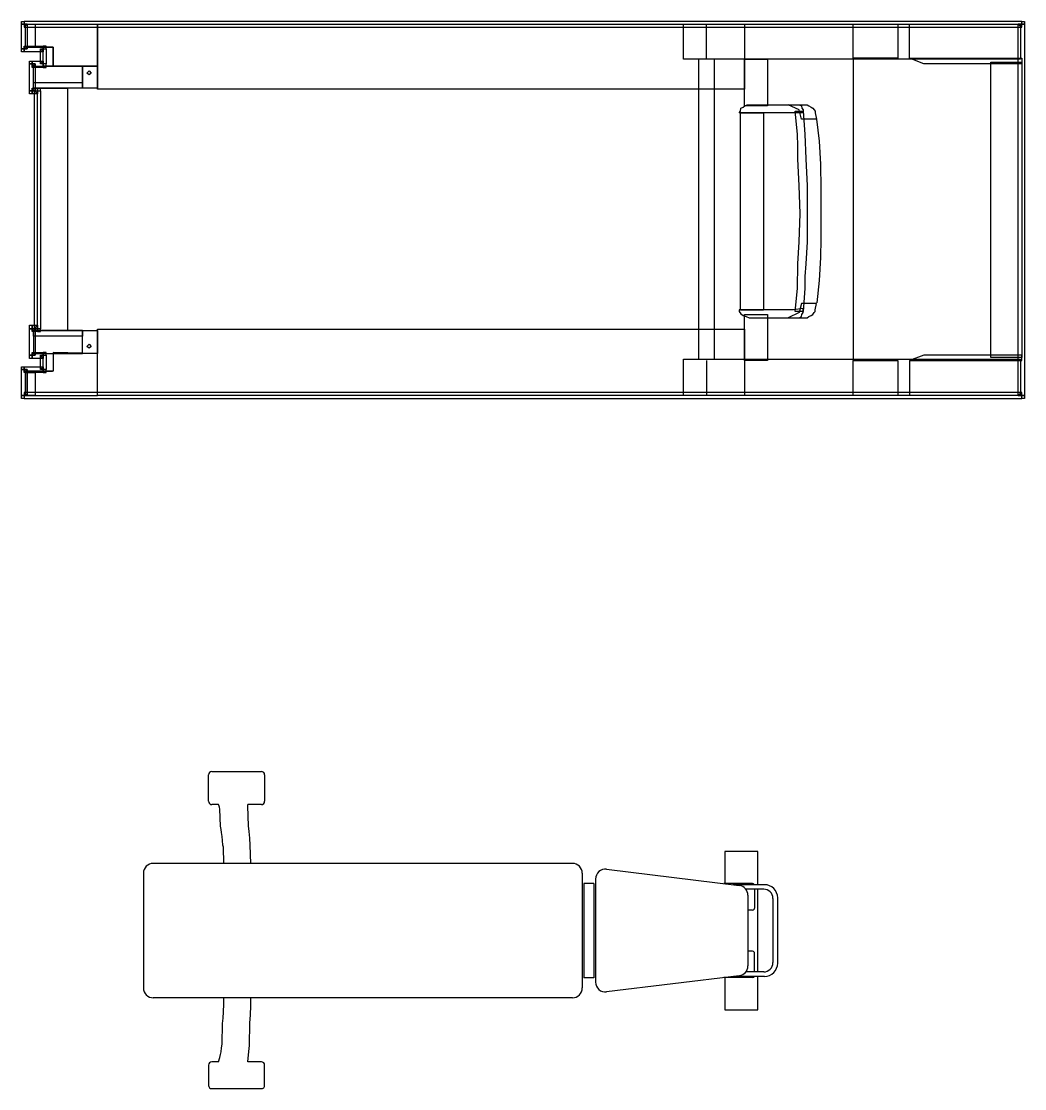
# Model space of a CAD drawing. Header units: centimetres. Extents: x 0 to 1084401, y -139216 to 99734.
# Drawn here: x 909488.7 to 909680.5, y 10422.6 to 10626.7 of the extents above; entities that cross this region are included whole.
import ezdxf

# ---------------------------------------------------------------- set-up
doc = ezdxf.new("R2010")
doc.units = ezdxf.units.CM
doc.header["$LTSCALE"] = 4
doc.layers.add('0.2', color=2, linetype='Continuous')

msp = doc.modelspace()

# ---------------------------------------------------------------- linework, layer by layer
at = {"layer": '0.2'}
for p, q in [((909488.665, 10626.146), (909488.665, 10626.696)), ((909488.665, 10626.696), (909489.216, 10626.696)), ((909489.766, 10626.146), (909488.665, 10626.146)), ((909488.665, 10626.146), (909489.766, 10626.146)), ((909488.665, 10621.414), (909488.665, 10626.146)), ((909489.216, 10626.696), (909489.216, 10625.596)), ((909489.216, 10626.696), (909489.216, 10625.596)), ((909581.005, 10626.696), (909489.216, 10626.696)), ((909489.216, 10625.596), (909489.766, 10626.146)), ((909489.436, 10621.744), (909489.436, 10626.146)), ((909489.436, 10626.146), (909503.193, 10626.146)), ((909489.436, 10621.744), (909489.436, 10626.146)), ((909489.436, 10626.146), (909503.193, 10626.146)), ((909489.436, 10626.146), (909491.307, 10626.146)), ((909489.436, 10621.744), (909489.436, 10626.146)), ((909489.436, 10626.146), (909491.307, 10626.146)), ((909489.436, 10621.744), (909489.436, 10626.146)), ((909489.766, 10626.146), (909489.766, 10621.414)), ((909491.307, 10626.146), (909491.307, 10621.744)), ((909491.307, 10626.146), (909491.307, 10621.744)), ((909503.193, 10626.146), (909503.193, 10618.112)), ((909503.193, 10626.146), (909503.193, 10618.112)), ((909503.193, 10626.146), (909626.9, 10626.146)), ((909503.193, 10613.709), (909503.193, 10626.146)), ((909503.193, 10626.146), (909626.9, 10626.146)), ((909503.193, 10613.709), (909503.193, 10626.146)), ((909679.928, 10626.696), (909581.005, 10626.696)), ((909615.233, 10626.146), (909679.708, 10626.146)), ((909615.233, 10619.432), (909615.233, 10626.146)), ((909615.233, 10626.146), (909679.708, 10626.146)), ((909615.233, 10619.432), (909615.233, 10626.146)), ((909619.636, 10619.432), (909619.636, 10626.146)), ((909626.9, 10626.146), (909626.9, 10613.709)), ((909626.9, 10626.146), (909626.9, 10613.709)), ((909647.701, 10626.146), (909656.265, 10626.146)), ((909647.701, 10619.653), (909647.701, 10626.146)), ((909647.701, 10626.146), (909656.265, 10626.146)), ((909647.701, 10619.653), (909647.701, 10626.146)), ((909656.265, 10626.146), (909656.265, 10619.653)), ((909656.265, 10626.146), (909656.265, 10619.653)), ((909658.467, 10619.653), (909658.467, 10626.146)), ((909679.268, 10626.146), (909680.478, 10626.146)), ((909679.268, 10555.146), (909679.268, 10626.146)), ((909680.478, 10626.146), (909679.268, 10626.146)), ((909679.268, 10626.146), (909679.928, 10625.596)), ((909679.708, 10626.146), (909679.708, 10619.432)), ((909679.708, 10626.146), (909679.708, 10619.432)), ((909679.928, 10626.696), (909680.478, 10626.696)), ((909679.928, 10625.596), (909679.928, 10626.696)), ((909679.928, 10625.596), (909679.928, 10626.696)), ((909680.478, 10626.696), (909680.478, 10626.146)), ((909680.478, 10626.146), (909680.478, 10555.146)), ((909489.216, 10625.596), (909581.005, 10625.596)), ((909581.005, 10625.596), (909679.928, 10625.596)), ((909489.216, 10621.964), (909492.848, 10621.964)), ((909489.216, 10620.863), (909489.216, 10621.964)), ((909489.766, 10621.414), (909489.216, 10621.964)), ((909489.216, 10621.964), (909489.216, 10620.863)), ((909494.719, 10621.744), (909489.436, 10621.744)), ((909494.719, 10621.744), (909489.436, 10621.744)), ((909489.436, 10621.744), (909494.609, 10621.744)), ((909491.307, 10621.744), (909489.436, 10621.744)), ((909491.307, 10621.744), (909489.436, 10621.744)), ((909492.848, 10621.964), (909492.848, 10620.863)), ((909493.398, 10621.964), (909492.848, 10621.964)), ((909492.848, 10621.964), (909492.848, 10620.863)), ((909492.848, 10621.744), (909494.719, 10621.744)), ((909492.848, 10618.112), (909492.848, 10621.744)), ((909492.848, 10621.744), (909494.719, 10621.744)), ((909492.848, 10618.112), (909492.848, 10621.744)), ((909493.398, 10621.414), (909493.398, 10621.964)), ((909494.719, 10618.112), (909494.719, 10621.744)), ((909494.719, 10618.112), (909494.719, 10621.744)), ((909494.719, 10621.744), (909494.719, 10618.112)), ((909494.719, 10621.744), (909494.719, 10618.112)), ((909488.665, 10620.863), (909488.665, 10621.414)), ((909488.665, 10621.414), (909489.766, 10621.414)), ((909489.766, 10621.414), (909488.665, 10621.414)), ((909489.216, 10620.863), (909488.665, 10620.863)), ((909492.848, 10620.863), (909489.216, 10620.863)), ((909492.297, 10621.414), (909493.398, 10621.414)), ((909492.297, 10618.552), (909492.297, 10621.414)), ((909492.848, 10620.863), (909492.297, 10621.414)), ((909492.297, 10621.414), (909493.398, 10621.414)), ((909493.398, 10621.414), (909493.398, 10618.552)), ((909647.701, 10619.653), (909647.701, 10561.86)), ((909656.265, 10619.653), (909647.701, 10619.653)), ((909656.265, 10619.653), (909647.701, 10619.653)), ((909658.467, 10619.653), (909679.928, 10619.653)), ((909661.218, 10618.552), (909658.467, 10619.653)), ((909658.467, 10619.653), (909679.928, 10619.653)), ((909661.218, 10618.552), (909658.467, 10619.653)), ((909679.928, 10619.653), (909679.928, 10618.552)), ((909679.928, 10619.653), (909679.928, 10618.552)), ((909490.206, 10618.552), (909490.206, 10619.102)), ((909490.206, 10619.102), (909490.756, 10619.102)), ((909490.206, 10618.552), (909491.307, 10618.552)), ((909490.206, 10613.379), (909490.206, 10618.552)), ((909491.307, 10618.552), (909490.206, 10618.552)), ((909490.756, 10619.102), (909492.848, 10619.102)), ((909490.756, 10617.892), (909490.756, 10619.102)), ((909490.756, 10619.102), (909490.756, 10617.892)), ((909490.756, 10617.892), (909491.307, 10618.552)), ((909492.848, 10617.892), (909490.756, 10617.892)), ((909490.977, 10618.112), (909500.332, 10618.112)), ((909490.977, 10613.929), (909490.977, 10618.112)), ((909490.977, 10618.112), (909500.332, 10618.112)), ((909490.977, 10613.929), (909490.977, 10618.112)), ((909491.307, 10618.552), (909491.307, 10613.379)), ((909492.297, 10618.552), (909492.848, 10619.102)), ((909493.398, 10618.552), (909492.297, 10618.552)), ((909493.398, 10618.552), (909492.297, 10618.552)), ((909492.848, 10619.102), (909492.848, 10617.892)), ((909492.848, 10619.102), (909492.848, 10617.892)), ((909494.719, 10618.112), (909492.848, 10618.112)), ((909494.719, 10618.112), (909492.848, 10618.112)), ((909492.848, 10617.892), (909493.398, 10617.892)), ((909493.398, 10617.892), (909493.398, 10618.552)), ((909503.193, 10618.112), (909494.719, 10618.112)), ((909503.193, 10618.112), (909494.719, 10618.112)), ((909500.332, 10618.112), (909500.332, 10613.929)), ((909500.332, 10618.112), (909500.332, 10613.929)), ((909500.332, 10618.112), (909503.193, 10618.112)), ((909500.332, 10613.929), (909500.332, 10618.112)), ((909500.332, 10618.112), (909503.193, 10618.112)), ((909500.332, 10613.929), (909500.332, 10618.112)), ((909503.193, 10618.112), (909503.193, 10613.929)), ((909503.193, 10618.112), (909503.193, 10613.929)), ((909679.708, 10619.432), (909615.233, 10619.432)), ((909679.708, 10619.432), (909615.233, 10619.432)), ((909621.176, 10619.432), (909618.095, 10619.432)), ((909618.095, 10619.432), (909618.095, 10562.08)), ((909621.176, 10619.432), (909618.095, 10619.432)), ((909618.095, 10619.432), (909618.095, 10562.08)), ((909621.176, 10562.08), (909621.176, 10619.432)), ((909621.176, 10562.08), (909621.176, 10619.432)), ((909626.9, 10619.432), (909631.302, 10619.432)), ((909626.9, 10610.518), (909626.9, 10619.432)), ((909626.9, 10619.432), (909631.302, 10619.432)), ((909626.9, 10610.518), (909626.9, 10619.432)), ((909631.302, 10619.432), (909631.302, 10610.518)), ((909631.302, 10619.432), (909631.302, 10610.518)), ((909679.928, 10618.552), (909661.218, 10618.552)), ((909679.928, 10618.552), (909661.218, 10618.552)), ((909673.985, 10618.882), (909679.928, 10618.882)), ((909673.985, 10562.41), (909673.985, 10618.882)), ((909673.985, 10618.882), (909679.928, 10618.882)), ((909673.985, 10562.41), (909673.985, 10618.882)), ((909679.928, 10618.882), (909679.928, 10562.41)), ((909679.928, 10618.882), (909679.928, 10562.41)), ((909501.212, 10616.791), (909501.652, 10617.231)), ((909501.212, 10616.791), (909501.652, 10617.231)), ((909501.652, 10616.461), (909501.212, 10616.791)), ((909501.652, 10616.461), (909501.212, 10616.791)), ((909501.652, 10617.231), (909501.982, 10616.791)), ((909501.652, 10617.231), (909501.982, 10616.791)), ((909501.982, 10616.791), (909501.652, 10616.461)), ((909501.982, 10616.791), (909501.652, 10616.461)), ((909490.756, 10613.929), (909491.747, 10613.929)), ((909490.756, 10612.829), (909490.756, 10613.929)), ((909491.307, 10613.379), (909490.756, 10613.929)), ((909490.756, 10613.929), (909490.756, 10612.829)), ((909490.977, 10615.03), (909500.332, 10615.03)), ((909490.977, 10613.929), (909490.977, 10615.03)), ((909490.977, 10615.03), (909500.332, 10615.03)), ((909490.977, 10613.929), (909490.977, 10615.03)), ((909500.332, 10613.929), (909490.977, 10613.929)), ((909500.332, 10613.929), (909490.977, 10613.929)), ((909500.332, 10613.929), (909490.977, 10613.929)), ((909500.332, 10613.929), (909490.977, 10613.929)), ((909491.747, 10613.929), (909497.47, 10613.929)), ((909491.747, 10567.583), (909491.747, 10613.929)), ((909491.747, 10613.929), (909491.747, 10612.829)), ((909492.297, 10613.929), (909491.747, 10613.929)), ((909491.747, 10613.929), (909491.747, 10612.829)), ((909492.297, 10613.379), (909492.297, 10613.929)), ((909497.47, 10613.929), (909497.47, 10567.583)), ((909500.332, 10615.03), (909500.332, 10613.929)), ((909500.332, 10615.03), (909500.332, 10613.929)), ((909503.193, 10613.929), (909500.332, 10613.929)), ((909503.193, 10613.929), (909500.332, 10613.929)), ((909626.9, 10613.709), (909503.193, 10613.709)), ((909626.9, 10613.709), (909503.193, 10613.709)), ((909491.307, 10613.379), (909490.206, 10613.379)), ((909490.206, 10612.829), (909490.206, 10613.379)), ((909490.206, 10613.379), (909491.307, 10613.379)), ((909490.756, 10612.829), (909490.206, 10612.829)), ((909491.747, 10612.829), (909490.756, 10612.829)), ((909491.197, 10613.379), (909492.297, 10613.379)), ((909491.197, 10567.913), (909491.197, 10613.379)), ((909491.747, 10612.829), (909491.197, 10613.379)), ((909491.197, 10613.379), (909492.297, 10613.379)), ((909492.297, 10613.379), (909492.297, 10567.913)), ((909625.909, 10609.197), (909626.129, 10609.527)), ((909625.909, 10609.197), (909626.129, 10609.527)), ((909626.129, 10609.527), (909626.239, 10610.077)), ((909626.129, 10609.527), (909626.239, 10610.077)), ((909626.239, 10610.077), (909626.679, 10610.298)), ((909626.239, 10610.077), (909626.679, 10610.298)), ((909626.679, 10610.298), (909627.01, 10610.518)), ((909626.679, 10610.298), (909627.01, 10610.518)), ((909631.302, 10610.518), (909626.9, 10610.518)), ((909631.302, 10610.518), (909626.9, 10610.518)), ((909627.01, 10610.518), (909627.45, 10610.738)), ((909627.01, 10610.518), (909627.45, 10610.738)), ((909627.45, 10610.738), (909627.78, 10610.738)), ((909627.45, 10610.738), (909627.78, 10610.738)), ((909627.78, 10610.738), (909637.135, 10610.738)), ((909627.78, 10610.738), (909637.135, 10610.738)), ((909635.264, 10610.738), (909638.896, 10610.738)), ((909637.355, 10609.747), (909635.264, 10610.738)), ((909635.264, 10610.738), (909638.896, 10610.738)), ((909637.355, 10609.747), (909635.264, 10610.738)), ((909637.025, 10605.125), (909636.585, 10609.527)), ((909636.585, 10609.527), (909638.126, 10609.527)), ((909637.025, 10605.125), (909636.585, 10609.527)), ((909636.585, 10609.527), (909638.126, 10609.527)), ((909637.135, 10610.738), (909637.355, 10610.738)), ((909637.135, 10610.738), (909637.355, 10610.738)), ((909637.355, 10610.738), (909637.795, 10610.518)), ((909637.355, 10610.738), (909637.795, 10610.518)), ((909637.795, 10607.986), (909637.355, 10609.747)), ((909637.795, 10607.986), (909637.355, 10609.747)), ((909637.795, 10610.518), (909637.905, 10610.077)), ((909637.795, 10610.518), (909637.905, 10610.077)), ((909637.905, 10610.077), (909638.126, 10609.747)), ((909637.905, 10610.077), (909638.126, 10609.747)), ((909638.126, 10609.747), (909638.126, 10609.307)), ((909638.126, 10609.747), (909638.126, 10609.307)), ((909638.126, 10609.527), (909638.456, 10605.125)), ((909638.126, 10609.527), (909638.456, 10605.125)), ((909638.896, 10610.738), (909639.226, 10610.518)), ((909638.896, 10610.738), (909639.226, 10610.518)), ((909639.226, 10610.518), (909639.666, 10610.298)), ((909639.226, 10610.518), (909639.666, 10610.298)), ((909639.666, 10610.298), (909639.997, 10610.077)), ((909639.666, 10610.298), (909639.997, 10610.077)), ((909639.997, 10610.077), (909640.217, 10609.747)), ((909639.997, 10610.077), (909640.217, 10609.747)), ((909640.217, 10609.747), (909640.437, 10609.527)), ((909640.217, 10609.747), (909640.437, 10609.527)), ((909640.437, 10609.527), (909640.437, 10609.197)), ((909640.437, 10609.527), (909640.437, 10609.197)), ((909636.255, 10609.197), (909625.909, 10609.197)), ((909636.255, 10609.197), (909625.909, 10609.197)), ((909626.129, 10609.197), (909630.531, 10609.197)), ((909626.129, 10571.435), (909626.129, 10609.197)), ((909626.129, 10609.197), (909630.531, 10609.197)), ((909626.129, 10571.435), (909626.129, 10609.197)), ((909630.531, 10609.197), (909630.531, 10571.435)), ((909630.531, 10609.197), (909630.531, 10571.435)), ((909638.126, 10609.197), (909636.255, 10609.197)), ((909638.126, 10609.197), (909636.255, 10609.197)), ((909640.657, 10607.986), (909637.795, 10607.986)), ((909640.657, 10607.986), (909637.795, 10607.986)), ((909638.126, 10609.307), (909638.126, 10609.197)), ((909638.126, 10609.307), (909638.126, 10609.197)), ((909640.437, 10609.197), (909640.657, 10607.986)), ((909640.437, 10609.197), (909640.657, 10607.986)), ((909640.657, 10607.986), (909641.207, 10603.804)), ((909637.135, 10602.814), (909637.025, 10605.125)), ((909637.135, 10602.814), (909637.025, 10605.125)), ((909638.456, 10605.125), (909638.676, 10600.392)), ((909638.456, 10605.125), (909638.676, 10600.392)), ((909641.207, 10603.804), (909641.427, 10599.402)), ((909637.135, 10600.392), (909637.135, 10602.814)), ((909637.135, 10600.392), (909637.135, 10602.814)), ((909637.355, 10595.219), (909637.135, 10600.392)), ((909637.355, 10595.219), (909637.135, 10600.392)), ((909638.676, 10600.392), (909638.896, 10595.219)), ((909638.676, 10600.392), (909638.896, 10595.219)), ((909641.427, 10599.402), (909641.537, 10594.669)), ((909637.575, 10589.937), (909637.355, 10595.219)), ((909637.575, 10589.937), (909637.355, 10595.219)), ((909638.896, 10595.219), (909638.896, 10589.937)), ((909638.896, 10595.219), (909638.896, 10589.937)), ((909641.537, 10594.669), (909641.537, 10589.937)), ((909637.355, 10584.544), (909637.575, 10589.937)), ((909637.355, 10584.544), (909637.575, 10589.937)), ((909638.896, 10589.937), (909638.896, 10584.544)), ((909638.896, 10589.937), (909638.896, 10584.544)), ((909641.537, 10589.937), (909641.537, 10585.094)), ((909641.537, 10585.094), (909641.427, 10581.56)), ((909637.135, 10580.35), (909637.355, 10584.544)), ((909637.135, 10580.35), (909637.355, 10584.544)), ((909638.896, 10584.544), (909638.676, 10580.35)), ((909638.896, 10584.544), (909638.676, 10580.35)), ((909641.427, 10581.56), (909641.207, 10577.158)), ((909637.025, 10575.617), (909637.135, 10580.35)), ((909637.025, 10575.617), (909637.135, 10580.35)), ((909638.676, 10580.35), (909638.456, 10577.928)), ((909638.676, 10580.35), (909638.456, 10577.928)), ((909638.456, 10577.928), (909638.456, 10575.617)), ((909638.456, 10577.928), (909638.456, 10575.617)), ((909641.207, 10577.158), (909640.767, 10572.866)), ((909636.585, 10571.215), (909637.025, 10575.617)), ((909636.585, 10571.215), (909637.025, 10575.617)), ((909638.456, 10575.617), (909638.126, 10571.215)), ((909638.456, 10575.617), (909638.126, 10571.215)), ((909637.795, 10572.755), (909637.355, 10570.995)), ((909637.795, 10572.755), (909637.355, 10570.995)), ((909640.657, 10572.755), (909637.795, 10572.755)), ((909640.657, 10572.755), (909637.795, 10572.755)), ((909640.437, 10571.545), (909640.657, 10572.755)), ((909640.437, 10571.545), (909640.657, 10572.755)), ((909636.255, 10571.545), (909625.909, 10571.545)), ((909625.909, 10571.545), (909625.909, 10571.215)), ((909636.255, 10571.545), (909625.909, 10571.545)), ((909625.909, 10571.545), (909625.909, 10571.215)), ((909625.909, 10571.215), (909626.239, 10570.774)), ((909625.909, 10571.215), (909626.239, 10570.774)), ((909630.531, 10571.435), (909626.129, 10571.435)), ((909630.531, 10571.435), (909626.129, 10571.435)), ((909626.239, 10570.774), (909626.679, 10570.444)), ((909626.239, 10570.774), (909626.679, 10570.444)), ((909626.9, 10570.664), (909631.302, 10570.664)), ((909626.9, 10561.86), (909626.9, 10570.664)), ((909626.9, 10570.664), (909631.302, 10570.664)), ((909626.9, 10561.86), (909626.9, 10570.664)), ((909631.302, 10570.664), (909631.302, 10561.86)), ((909631.302, 10570.664), (909631.302, 10561.86)), ((909637.355, 10570.995), (909635.264, 10570.004)), ((909637.355, 10570.995), (909635.264, 10570.004)), ((909638.126, 10571.765), (909636.255, 10571.545)), ((909638.126, 10571.765), (909636.255, 10571.545)), ((909638.126, 10571.215), (909636.585, 10571.215)), ((909638.126, 10571.215), (909636.585, 10571.215)), ((909637.795, 10570.224), (909637.905, 10570.664)), ((909637.795, 10570.224), (909637.905, 10570.664)), ((909637.905, 10570.664), (909638.126, 10570.995)), ((909637.905, 10570.664), (909638.126, 10570.995)), ((909638.126, 10571.435), (909638.126, 10571.765)), ((909638.126, 10571.435), (909638.126, 10571.765)), ((909638.126, 10570.995), (909638.126, 10571.435)), ((909638.126, 10570.995), (909638.126, 10571.435)), ((909639.666, 10570.444), (909639.997, 10570.664)), ((909639.666, 10570.444), (909639.997, 10570.664)), ((909639.997, 10570.664), (909640.217, 10570.995)), ((909639.997, 10570.664), (909640.217, 10570.995)), ((909640.217, 10570.995), (909640.437, 10571.215)), ((909640.217, 10570.995), (909640.437, 10571.215)), ((909640.437, 10571.215), (909640.437, 10571.545)), ((909640.437, 10571.215), (909640.437, 10571.545)), ((909490.206, 10567.913), (909490.206, 10568.573)), ((909490.206, 10568.573), (909490.756, 10568.573)), ((909490.756, 10568.573), (909491.747, 10568.573)), ((909490.756, 10567.363), (909490.756, 10568.573)), ((909490.756, 10568.573), (909490.756, 10567.363)), ((909491.197, 10567.913), (909491.747, 10568.573)), ((909491.747, 10568.573), (909491.747, 10567.363)), ((909491.747, 10568.573), (909491.747, 10567.363)), ((909626.679, 10570.444), (909627.23, 10570.224)), ((909626.679, 10570.444), (909627.23, 10570.224)), ((909627.23, 10570.224), (909627.78, 10570.004)), ((909627.23, 10570.224), (909627.78, 10570.004)), ((909627.78, 10570.004), (909637.135, 10570.004)), ((909627.78, 10570.004), (909637.135, 10570.004)), ((909635.264, 10570.004), (909638.896, 10570.004)), ((909635.264, 10570.004), (909638.896, 10570.004)), ((909637.135, 10570.004), (909637.355, 10570.004)), ((909637.135, 10570.004), (909637.355, 10570.004)), ((909637.355, 10570.004), (909637.795, 10570.224)), ((909637.355, 10570.004), (909637.795, 10570.224)), ((909638.896, 10570.004), (909639.226, 10570.224)), ((909638.896, 10570.004), (909639.226, 10570.224)), ((909639.226, 10570.224), (909639.666, 10570.444)), ((909639.226, 10570.224), (909639.666, 10570.444)), ((909491.307, 10567.913), (909490.206, 10567.913)), ((909490.206, 10567.913), (909491.307, 10567.913)), ((909490.206, 10562.85), (909490.206, 10567.913)), ((909490.756, 10567.363), (909491.307, 10567.913)), ((909491.747, 10567.363), (909490.756, 10567.363)), ((909500.332, 10567.583), (909490.977, 10567.583)), ((909490.977, 10567.583), (909490.977, 10563.18)), ((909500.332, 10567.583), (909490.977, 10567.583)), ((909490.977, 10567.583), (909490.977, 10563.18)), ((909490.977, 10567.583), (909500.332, 10567.583)), ((909490.977, 10566.482), (909490.977, 10567.583)), ((909490.977, 10567.583), (909500.332, 10567.583)), ((909490.977, 10566.482), (909490.977, 10567.583)), ((909492.297, 10567.913), (909491.197, 10567.913)), ((909492.297, 10567.913), (909491.197, 10567.913)), ((909491.307, 10567.913), (909491.307, 10562.85)), ((909497.47, 10567.583), (909491.747, 10567.583)), ((909491.747, 10567.363), (909492.297, 10567.363)), ((909492.297, 10567.363), (909492.297, 10567.913)), ((909500.332, 10563.18), (909500.332, 10567.583)), ((909500.332, 10563.18), (909500.332, 10567.583)), ((909500.332, 10567.583), (909500.332, 10566.482)), ((909500.332, 10567.583), (909500.332, 10566.482)), ((909500.332, 10567.583), (909503.193, 10567.583)), ((909500.332, 10563.18), (909500.332, 10567.583)), ((909500.332, 10567.583), (909503.193, 10567.583)), ((909500.332, 10563.18), (909500.332, 10567.583)), ((909503.193, 10567.803), (909626.9, 10567.803)), ((909503.193, 10555.146), (909503.193, 10567.803)), ((909503.193, 10567.803), (909626.9, 10567.803)), ((909503.193, 10555.146), (909503.193, 10567.803)), ((909503.193, 10567.583), (909503.193, 10563.18)), ((909503.193, 10567.583), (909503.193, 10563.18)), ((909626.9, 10567.803), (909626.9, 10555.146)), ((909626.9, 10567.803), (909626.9, 10555.146)), ((909500.332, 10566.482), (909490.977, 10566.482)), ((909500.332, 10566.482), (909490.977, 10566.482)), ((909501.212, 10564.501), (909501.652, 10564.941)), ((909501.212, 10564.501), (909501.652, 10564.941)), ((909501.652, 10564.171), (909501.212, 10564.501)), ((909501.652, 10564.171), (909501.212, 10564.501)), ((909501.652, 10564.941), (909501.982, 10564.501)), ((909501.652, 10564.941), (909501.982, 10564.501)), ((909501.982, 10564.501), (909501.652, 10564.171)), ((909501.982, 10564.501), (909501.652, 10564.171)), ((909490.206, 10562.19), (909490.206, 10562.85)), ((909490.206, 10562.85), (909491.307, 10562.85)), ((909491.307, 10562.85), (909490.206, 10562.85)), ((909490.756, 10563.4), (909492.848, 10563.4)), ((909490.756, 10562.19), (909490.756, 10563.4)), ((909491.307, 10562.85), (909490.756, 10563.4)), ((909490.756, 10563.4), (909490.756, 10562.19)), ((909490.977, 10563.18), (909500.332, 10563.18)), ((909490.977, 10563.18), (909500.332, 10563.18)), ((909492.297, 10562.85), (909493.398, 10562.85)), ((909492.297, 10560.099), (909492.297, 10562.85)), ((909492.848, 10562.19), (909492.297, 10562.85)), ((909492.297, 10562.85), (909493.398, 10562.85)), ((909492.848, 10563.4), (909492.848, 10562.19)), ((909493.398, 10563.4), (909492.848, 10563.4)), ((909492.848, 10563.4), (909492.848, 10562.19)), ((909492.848, 10563.18), (909494.719, 10563.18)), ((909492.848, 10559.769), (909492.848, 10563.18)), ((909492.848, 10563.18), (909494.719, 10563.18)), ((909492.848, 10559.769), (909492.848, 10563.18)), ((909493.398, 10562.85), (909493.398, 10563.4)), ((909493.398, 10562.85), (909493.398, 10560.099)), ((909494.719, 10563.4), (909494.719, 10559.769)), ((909503.193, 10563.18), (909494.719, 10563.4)), ((909494.719, 10563.4), (909494.719, 10559.769)), ((909503.193, 10563.18), (909494.719, 10563.4)), ((909494.719, 10563.18), (909494.719, 10559.769)), ((909494.719, 10563.18), (909494.719, 10559.769)), ((909503.193, 10563.18), (909500.332, 10563.18)), ((909503.193, 10563.18), (909500.332, 10563.18)), ((909503.193, 10555.146), (909503.193, 10563.18)), ((909503.193, 10555.146), (909503.193, 10563.18)), ((909661.218, 10562.85), (909658.467, 10561.86)), ((909661.218, 10562.85), (909658.467, 10561.86)), ((909679.928, 10562.85), (909661.218, 10562.85)), ((909679.928, 10562.85), (909661.218, 10562.85)), ((909679.928, 10562.41), (909673.985, 10562.41)), ((909679.928, 10562.41), (909673.985, 10562.41)), ((909679.928, 10561.86), (909679.928, 10562.85)), ((909679.928, 10561.86), (909679.928, 10562.85)), ((909488.665, 10560.099), (909488.665, 10560.649)), ((909488.665, 10560.649), (909489.216, 10560.649)), ((909489.216, 10560.649), (909492.848, 10560.649)), ((909489.216, 10559.548), (909489.216, 10560.649)), ((909489.216, 10560.649), (909489.216, 10559.548)), ((909490.756, 10562.19), (909490.206, 10562.19)), ((909492.848, 10562.19), (909490.756, 10562.19)), ((909492.297, 10560.099), (909492.848, 10560.649)), ((909492.848, 10560.649), (909492.848, 10559.548)), ((909492.848, 10560.649), (909492.848, 10559.548)), ((909615.233, 10562.08), (909679.708, 10562.08)), ((909615.233, 10555.146), (909615.233, 10562.08)), ((909615.233, 10562.08), (909679.708, 10562.08)), ((909615.233, 10555.146), (909615.233, 10562.08)), ((909618.095, 10562.08), (909621.176, 10562.08)), ((909618.095, 10562.08), (909621.176, 10562.08)), ((909619.636, 10561.86), (909619.636, 10555.146)), ((909631.302, 10561.86), (909626.9, 10561.86)), ((909631.302, 10561.86), (909626.9, 10561.86)), ((909647.701, 10561.86), (909656.265, 10561.86)), ((909647.701, 10555.146), (909647.701, 10561.86)), ((909647.701, 10561.86), (909656.265, 10561.86)), ((909647.701, 10555.146), (909647.701, 10561.86)), ((909656.265, 10561.86), (909656.265, 10555.146)), ((909656.265, 10561.86), (909656.265, 10555.146)), ((909658.467, 10561.86), (909658.467, 10555.146)), ((909658.467, 10561.86), (909679.928, 10561.86)), ((909658.467, 10561.86), (909679.928, 10561.86)), ((909679.708, 10562.08), (909679.708, 10555.146)), ((909679.708, 10562.08), (909679.708, 10555.146)), ((909488.665, 10560.099), (909489.766, 10560.099)), ((909488.665, 10555.146), (909488.665, 10560.099)), ((909489.766, 10560.099), (909488.665, 10560.099)), ((909489.216, 10559.548), (909489.766, 10560.099)), ((909492.848, 10559.548), (909489.216, 10559.548)), ((909494.719, 10559.769), (909489.436, 10559.769)), ((909489.436, 10559.769), (909489.436, 10555.146)), ((909494.719, 10559.769), (909489.436, 10559.769)), ((909489.436, 10559.769), (909489.436, 10555.146)), ((909489.436, 10559.769), (909494.609, 10559.769)), ((909489.436, 10559.548), (909491.307, 10559.548)), ((909489.436, 10555.146), (909489.436, 10559.548)), ((909489.436, 10559.548), (909491.307, 10559.548)), ((909489.436, 10555.146), (909489.436, 10559.548)), ((909489.766, 10560.099), (909489.766, 10555.146)), ((909491.307, 10559.548), (909491.307, 10555.146)), ((909491.307, 10559.548), (909491.307, 10555.146)), ((909493.398, 10560.099), (909492.297, 10560.099)), ((909493.398, 10560.099), (909492.297, 10560.099)), ((909494.719, 10559.769), (909492.848, 10559.769)), ((909494.719, 10559.769), (909492.848, 10559.769)), ((909492.848, 10559.548), (909493.398, 10559.548)), ((909493.398, 10559.548), (909493.398, 10560.099)), ((909489.766, 10555.146), (909488.665, 10555.146)), ((909488.665, 10554.596), (909488.665, 10555.146)), ((909488.665, 10555.146), (909489.766, 10555.146)), ((909489.216, 10554.596), (909488.665, 10554.596)), ((909489.766, 10555.146), (909489.216, 10555.696)), ((909489.216, 10555.696), (909489.216, 10554.596)), ((909581.005, 10555.696), (909489.216, 10555.696)), ((909489.216, 10555.696), (909489.216, 10554.596)), ((909489.216, 10554.596), (909581.005, 10554.596)), ((909489.436, 10555.146), (909503.193, 10555.146)), ((909489.436, 10555.146), (909503.193, 10555.146)), ((909491.307, 10555.146), (909489.436, 10555.146)), ((909491.307, 10555.146), (909489.436, 10555.146)), ((909626.9, 10555.146), (909503.193, 10555.146)), ((909626.9, 10555.146), (909503.193, 10555.146)), ((909679.928, 10555.696), (909581.005, 10555.696)), ((909581.005, 10554.596), (909679.928, 10554.596)), ((909679.708, 10555.146), (909615.233, 10555.146)), ((909679.708, 10555.146), (909615.233, 10555.146)), ((909656.265, 10555.146), (909647.701, 10555.146)), ((909656.265, 10555.146), (909647.701, 10555.146)), ((909679.928, 10555.696), (909679.268, 10555.146)), ((909680.478, 10555.146), (909679.268, 10555.146)), ((909679.268, 10555.146), (909680.478, 10555.146)), ((909679.928, 10554.596), (909679.928, 10555.696)), ((909679.928, 10554.596), (909679.928, 10555.696)), ((909680.478, 10554.596), (909679.928, 10554.596)), ((909680.478, 10555.146), (909680.478, 10554.596)), ((909525.078, 10483.223), (909534.546, 10483.223)), ((909524.447, 10477.542), (909524.447, 10482.592)), ((909535.177, 10482.592), (909535.177, 10477.542)), ((909526.383, 10476.911), (909525.078, 10476.911)), ((909526.419, 10476.801), (909526.383, 10476.911)), ((909526.525, 10476.432), (909526.419, 10476.801)), ((909534.546, 10476.911), (909531.948, 10476.911)), ((909531.991, 10476.59), (909531.948, 10476.911)), ((909526.628, 10476.02), (909526.525, 10476.432)), ((909526.739, 10472.757), (909526.628, 10476.02)), ((909532.115, 10472.821), (909531.991, 10476.59)), ((909526.845, 10472.182), (909526.739, 10472.757)), ((909532.222, 10471.748), (909532.115, 10472.821)), ((909526.937, 10471.599), (909526.845, 10472.182)), ((909527.041, 10470.815), (909526.937, 10471.599)), ((909527.123, 10470.074), (909527.041, 10470.815)), ((909532.325, 10470.49), (909532.222, 10471.748)), ((909527.206, 10469.152), (909527.123, 10470.074)), ((909527.284, 10468.752), (909527.206, 10469.152)), ((909527.375, 10465.678), (909527.284, 10468.752)), ((909532.407, 10469.181), (909532.325, 10470.49)), ((909532.524, 10465.678), (909532.407, 10469.181)), ((909629.476, 10467.965), (909623.164, 10467.965)), ((909623.164, 10467.965), (909623.164, 10461.805)), ((909629.476, 10461.598), (909629.476, 10467.965)), ((909594.018, 10465.678), (909513.894, 10465.678)), ((909600.559, 10464.55), (909625.919, 10461.444)), ((909512.001, 10463.784), (909512.001, 10441.851)), ((909595.911, 10463.784), (909595.911, 10441.851)), ((909598.436, 10462.67), (909598.436, 10442.965)), ((909596.176, 10461.803), (909596.176, 10443.767)), ((909598.109, 10461.803), (909596.176, 10461.803)), ((909598.109, 10461.803), (909598.109, 10443.767)), ((909628.468, 10461.805), (909622.971, 10461.805)), ((909630.738, 10461.598), (909624.66, 10461.598)), ((909630.592, 10460.737), (909627.176, 10460.737)), ((909628.845, 10460.737), (909628.845, 10457.133)), ((909629.476, 10444.922), (909629.476, 10460.737)), ((909627.583, 10459.565), (909627.583, 10446.07)), ((909632.36, 10458.97), (909632.36, 10446.689)), ((909633.263, 10446.585), (909633.263, 10459.074)), ((909628.468, 10456.756), (909627.583, 10456.756)), ((909628.468, 10448.879), (909627.583, 10448.879)), ((909628.845, 10444.922), (909628.845, 10448.502)), ((909625.919, 10444.191), (909600.559, 10441.086)), ((909630.738, 10444.061), (909624.854, 10444.061)), ((909630.592, 10444.922), (909627.195, 10444.922)), ((909629.476, 10437.67), (909629.476, 10444.061)), ((909598.109, 10443.767), (909596.176, 10443.767)), ((909628.468, 10443.83), (909622.971, 10443.83)), ((909623.164, 10443.83), (909623.164, 10437.67)), ((909594.018, 10439.958), (909513.894, 10439.958)), ((909527.358, 10438.761), (909527.375, 10439.958)), ((909532.508, 10438.499), (909532.524, 10439.958)), ((909527.304, 10437.265), (909527.358, 10438.761)), ((909532.452, 10436.661), (909532.508, 10438.499)), ((909527.144, 10435.027), (909527.233, 10436.098)), ((909527.233, 10436.098), (909527.304, 10437.265)), ((909532.378, 10435.206), (909532.452, 10436.661)), ((909623.164, 10437.67), (909629.476, 10437.67)), ((909527.048, 10431.113), (909527.144, 10435.027)), ((909532.283, 10430.831), (909532.378, 10435.206)), ((909526.84, 10429.663), (909526.955, 10430.402)), ((909526.955, 10430.402), (909527.048, 10431.113)), ((909532.178, 10429.665), (909532.283, 10430.831)), ((909526.383, 10427.712), (909525.078, 10427.712)), ((909526.383, 10427.712), (909526.622, 10428.577)), ((909526.622, 10428.577), (909526.738, 10429.115)), ((909526.738, 10429.115), (909526.84, 10429.663)), ((909531.948, 10427.712), (909532.178, 10429.665)), ((909534.546, 10427.712), (909531.948, 10427.712)), ((909524.447, 10427.081), (909524.447, 10423.223)), ((909535.177, 10423.223), (909535.177, 10427.081)), ((909525.078, 10422.592), (909534.546, 10422.592))]:
    msp.add_line(p, q, dxfattribs=at)
for centre, radius, start, end in [((909525.078, 10482.592), 0.631, 90, 180), ((909534.546, 10482.592), 0.631, 0.00001, 90.00001), ((909525.078, 10477.542), 0.631, 180, 270.00001), ((909534.546, 10477.542), 0.631, 270.00001, 0.00001), ((909513.894, 10463.784), 1.893, 90, 180), ((909594.018, 10463.784), 1.893, 0.00001, 90.00001), ((909600.329, 10462.67), 1.893, 83.01895, 180.00001), ((909625.689, 10459.565), 1.893, 0.00001, 83.01895), ((909628.468, 10461.428), 0.377, 26.84356, 90.00001), ((909630.592, 10458.97), 1.767, 0.00001, 90.00001), ((909630.738, 10459.074), 2.525, 0.00001, 90.00001), ((909628.468, 10457.133), 0.377, 270.00001, 0.00001), ((909628.468, 10448.502), 0.377, 0.00001, 90.00001), ((909625.689, 10446.07), 1.893, 276.98107, 0.00001), ((909630.592, 10446.689), 1.767, 270.00001, 0.00001), ((909630.738, 10446.585), 2.525, 270.00001, 0.00001), ((909628.468, 10444.207), 0.377, 270.00001, 337.13174), ((909600.329, 10442.965), 1.893, 180, 276.98107), ((909513.894, 10441.851), 1.893, 180, 270.00001), ((909594.018, 10441.851), 1.893, 270.00001, 0.00001), ((909525.078, 10427.081), 0.631, 90, 180), ((909534.546, 10427.081), 0.631, 0.00001, 90.00001), ((909525.078, 10423.223), 0.631, 180, 270.00001), ((909534.546, 10423.223), 0.631, 270.00001, 0.00001)]:
    msp.add_arc(centre, radius, start, end, dxfattribs=at)

doc.saveas('drawing.dxf')
